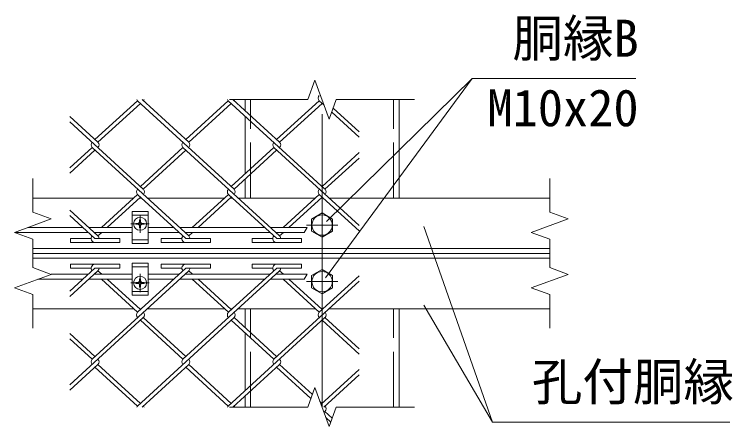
# Model space of a CAD drawing. Units: millimetres at full size; details may follow other scales. Extents: x -10500 to 10500, y -7425 to 7425.
# Drawn here: x 6037 to 8370, y 678 to 2018 of the extents above; entities that cross this region are included whole.
import ezdxf
from ezdxf.enums import TextEntityAlignment as Align

# ---------------------------------------------------------------- set-up
doc = ezdxf.new("R2010")
doc.units = ezdxf.units.MM
doc.header["$LTSCALE"] = 30
doc.linetypes.add('DASHED', pattern=[7.5, 6, -1.5])
doc.linetypes.add('USER1', pattern=[50.8, 31.75, -6.35, 6.35, -6.35])
for name, color, linetype, lineweight in [('0-0_D-STR-TXT', 7, 'Continuous', 13), ('0-1_D-STR-DIM', 7, 'Continuous', 13), ('0-2_D-STR1', 1, 'Continuous', 18), ('0-3_D-BMK', 2, 'USER1', 13), ('0-4_D-STR3', 3, 'Continuous', 13), ('0-B_D-STR2', 7, 'Continuous', 13)]:
    doc.layers.add(name, color=color, linetype=linetype, lineweight=lineweight)
doc.styles.add('ＭＳ ゴシック', font='')
doc.styles.get('ＭＳ ゴシック').set_extended_font_data('MS Gothic')

msp = doc.modelspace()

# ---------------------------------------------------------------- linework, layer by layer
at = {"layer": '0-0_D-STR-TXT'}
for p, q in [((7523.37, 1809.6), (7048.2, 1161.3)), ((7589.7, 692.6), (7367.39, 1073.09))]:
    msp.add_line(p, q, dxfattribs=at)
for points in [[(8054.87, 1809.6), (7523.37, 1809.6), (7050.57, 1345.35)], [(8360.41, 692.6), (7589.7, 692.6), (7367.04, 1328.75)]]:
    msp.add_lwpolyline(points, dxfattribs=at)
at = {"layer": '0-1_D-STR-DIM'}
for p, q in [((7013.44, 1804.77), (6990.35, 1741.34)), ((7059.61, 1677.91), (7013.44, 1804.77)), ((6736.53, 1741.34), (6990.35, 1741.34)), ((7082.7, 1741.34), (7059.61, 1677.91)), ((7082.7, 1741.34), (7336.53, 1741.34)), ((6097.4, 1484.34), (6097.4, 1374.95)), ((7775.65, 1484.34), (7775.65, 1374.95)), ((6157.31, 1353.14), (6037.49, 1309.54)), ((6097.4, 1374.95), (6157.31, 1353.14)), ((7835.56, 1353.14), (7715.75, 1309.54)), ((7775.65, 1374.95), (7835.56, 1353.14)), ((6037.49, 1309.54), (6097.4, 1287.73)), ((6987.81, 1325.34), (6978.57, 1309.34)), ((7715.75, 1309.54), (7775.65, 1287.73)), ((6097.4, 1287.73), (6097.4, 1194.95)), ((7775.65, 1287.73), (7775.65, 1194.95)), ((6097.4, 1194.95), (6157.31, 1173.14)), ((7775.65, 1194.95), (7835.56, 1173.14)), ((6157.31, 1173.14), (6037.49, 1129.54)), ((6987.81, 1173.34), (6978.57, 1157.34)), ((7835.56, 1173.14), (7715.75, 1129.54)), ((6037.49, 1129.54), (6097.4, 1107.73)), ((7715.75, 1129.54), (7775.65, 1107.73)), ((6097.4, 1107.73), (6097.4, 998.34)), ((7775.65, 1107.73), (7775.65, 998.34)), ((7013.44, 804.77), (6990.35, 741.34)), ((7059.61, 677.91), (7013.44, 804.77)), ((6736.53, 741.34), (6990.35, 741.34)), ((7082.7, 741.34), (7059.61, 677.91)), ((7082.7, 741.34), (7336.53, 741.34))]:
    msp.add_line(p, q, dxfattribs=at)
at = {"layer": '0-2_D-STR1'}
for p, q in [((6786.53, 1705.24), (6786.53, 1741.34)), ((7286.53, 1421.34), (7286.53, 1741.34)), ((6786.53, 1499.95), (6786.53, 1687.88)), ((6786.53, 1421.34), (6786.53, 1482.59)), ((6097.4, 1421.34), (6424.73, 1421.34)), ((6443.68, 1421.34), (6450.16, 1421.34)), ((6469.11, 1421.34), (6719.64, 1421.34)), ((6738.59, 1421.34), (6745.07, 1421.34)), ((6764.02, 1421.34), (7014.55, 1421.34)), ((7033.5, 1421.34), (7039.98, 1421.34)), ((7058.46, 1421.34), (7775.65, 1421.34)), ((6097.4, 1257.34), (7775.65, 1257.34)), ((6097.4, 1241.34), (7775.65, 1241.34)), ((6097.4, 1225.34), (7775.65, 1225.34)), ((6097.4, 1061.34), (6424.73, 1061.34)), ((6443.68, 1061.34), (6450.16, 1061.34)), ((6469.11, 1061.34), (6719.64, 1061.34)), ((6738.59, 1061.34), (6745.07, 1061.34)), ((6764.02, 1061.34), (7014.55, 1061.34)), ((6786.53, 1061.34), (6786.53, 1000.09)), ((7033.5, 1061.34), (7039.98, 1061.34)), ((7058.46, 1061.34), (7775.65, 1061.34)), ((7286.53, 1061.34), (7286.53, 741.34)), ((6786.53, 982.73), (6786.53, 794.8)), ((6786.53, 777.44), (6786.53, 741.34))]:
    msp.add_line(p, q, dxfattribs=at)
at = {"layer": '0-2_D-STR1', "linetype": 'DASHED'}
for p, q in [((6804.53, 1421.34), (6804.53, 1741.34)), ((7268.53, 1421.34), (7268.53, 1741.34)), ((6804.53, 741.34), (6804.53, 1061.34)), ((7268.53, 741.34), (7268.53, 1061.34))]:
    msp.add_line(p, q, dxfattribs=at)
at = {"layer": '0-3_D-BMK'}
for p, q in [((7036.53, 741.34), (7036.53, 1741.34)), ((6445.75, 1307.58), (6445.75, 1367.1)), ((6415.99, 1337.34), (6475.51, 1337.34)), ((7087.53, 1333.34), (6985.53, 1333.34)), ((6445.75, 1175.1), (6445.75, 1115.58)), ((6415.99, 1145.34), (6475.51, 1145.34)), ((7087.53, 1149.34), (6985.53, 1149.34))]:
    msp.add_line(p, q, dxfattribs=at)
at = {"layer": '0-4_D-STR3'}
for p, q in [((6419.75, 1273.34), (6419.75, 1377.34)), ((6471.75, 1377.34), (6419.75, 1377.34)), ((6471.75, 1273.34), (6471.75, 1377.34)), ((6438.43, 1338.91), (6432.35, 1338.8)), ((6432.35, 1335.88), (6432.35, 1338.8)), ((6438.43, 1335.77), (6432.35, 1335.88)), ((6442.15, 1340.8), (6438.43, 1338.91)), ((6442.15, 1333.88), (6438.43, 1335.77)), ((6442.22, 1340.87), (6444.18, 1344.56)), ((6442.22, 1333.81), (6444.18, 1330.12)), ((6444.29, 1350.74), (6444.18, 1344.56)), ((6444.29, 1323.94), (6444.18, 1330.12)), ((6444.29, 1350.74), (6447.21, 1350.74)), ((6447.21, 1350.74), (6447.32, 1344.56)), ((6447.21, 1323.94), (6447.32, 1330.12)), ((6449.28, 1340.87), (6447.32, 1344.56)), ((6449.28, 1333.81), (6447.32, 1330.12)), ((6449.35, 1340.8), (6453.07, 1338.91)), ((6449.35, 1333.88), (6453.07, 1335.77)), ((6453.07, 1338.91), (6459.15, 1338.8)), ((6453.07, 1335.77), (6459.15, 1335.88)), ((6459.15, 1335.88), (6459.15, 1338.8)), ((6277.48, 1309.34), (6038.03, 1309.34)), ((6260.02, 1325.34), (6080.92, 1325.34)), ((6419.75, 1325.34), (6278.96, 1325.34)), ((6419.75, 1309.34), (6296.42, 1309.34)), ((6444.19, 1323.94), (6447.21, 1323.94)), ((6554.93, 1325.34), (6471.75, 1325.34)), ((6572.39, 1309.34), (6471.75, 1309.34)), ((6849.84, 1325.34), (6573.87, 1325.34)), ((6867.3, 1309.34), (6591.33, 1309.34)), ((6987.81, 1325.34), (6868.78, 1325.34)), ((6978.57, 1309.34), (6886.25, 1309.34)), ((7036.53, 1294.08), (7002.53, 1313.71)), ((7070.53, 1313.71), (7036.53, 1294.08)), ((6471.75, 1273.34), (6419.75, 1273.34)), ((6419.75, 1209.34), (6419.75, 1105.34)), ((6471.75, 1209.34), (6419.75, 1209.34)), ((6471.75, 1209.34), (6471.75, 1105.34)), ((6277.48, 1173.34), (6156.77, 1173.34)), ((6419.75, 1173.34), (6296.42, 1173.34)), ((6572.39, 1173.34), (6471.75, 1173.34)), ((6867.3, 1173.34), (6591.33, 1173.34)), ((6987.81, 1173.34), (6886.25, 1173.34)), ((6260.02, 1157.34), (6113.89, 1157.34)), ((6419.75, 1157.34), (6278.96, 1157.34)), ((6438.43, 1146.91), (6432.35, 1146.8)), ((6432.35, 1146.8), (6432.35, 1143.88)), ((6438.43, 1143.77), (6432.35, 1143.88)), ((6442.15, 1148.8), (6438.43, 1146.91)), ((6442.15, 1141.88), (6438.43, 1143.77)), ((6442.22, 1148.87), (6444.18, 1152.56)), ((6444.29, 1158.74), (6444.18, 1152.56)), ((6444.19, 1158.74), (6447.21, 1158.74)), ((6447.21, 1158.74), (6447.32, 1152.56)), ((6449.28, 1148.87), (6447.32, 1152.56)), ((6449.35, 1148.8), (6453.07, 1146.91)), ((6449.35, 1141.88), (6453.07, 1143.77)), ((6453.07, 1146.91), (6459.15, 1146.8)), ((6453.07, 1143.77), (6459.15, 1143.88)), ((6459.15, 1146.8), (6459.15, 1143.88)), ((6554.93, 1157.34), (6471.75, 1157.34)), ((6849.84, 1157.34), (6573.87, 1157.34)), ((6978.57, 1157.34), (6868.78, 1157.34)), ((6442.22, 1141.81), (6444.18, 1138.12)), ((6444.29, 1131.94), (6444.18, 1138.12)), ((6444.29, 1131.94), (6447.21, 1131.94)), ((6447.21, 1131.94), (6447.32, 1138.12)), ((6449.28, 1141.81), (6447.32, 1138.12)), ((7036.53, 1110.08), (7002.53, 1129.71)), ((7070.53, 1129.71), (7036.53, 1110.08)), ((6471.75, 1105.34), (6419.75, 1105.34))]:
    msp.add_line(p, q, dxfattribs=at)
at = {"layer": '0-4_D-STR3', "linetype": 'DASHED'}
for p, q in [((6471.75, 1365.34), (6419.75, 1365.34)), ((6471.75, 1285.34), (6419.75, 1285.34)), ((6471.75, 1197.34), (6419.75, 1197.34)), ((6471.75, 1117.34), (6419.75, 1117.34))]:
    msp.add_line(p, q, dxfattribs=at)
at = {"layer": '0-4_D-STR3'}
for points in [[(7002.53, 1313.71), (7002.53, 1352.97), (7036.53, 1372.6)], [(7036.53, 1372.6), (7070.53, 1352.97), (7070.53, 1313.71)], [(7002.53, 1129.71), (7002.53, 1168.97), (7036.53, 1188.6)], [(7036.53, 1188.6), (7070.53, 1168.97), (7070.53, 1129.71)]]:
    msp.add_lwpolyline(points, dxfattribs=at)
for centre, radius in [((6445.75, 1337.34), 21), ((7036.53, 1333.34), 33), ((6445.75, 1145.34), 21), ((7036.53, 1149.34), 33)]:
    msp.add_circle(centre, radius, dxfattribs=at)
at = {"layer": '0-B_D-STR2'}
for p, q in [((6437.23, 1737.71), (6299.25, 1611.27)), ((6446.71, 1729.03), (6308.72, 1602.59)), ((6751.09, 1450.11), (6437.23, 1737.71)), ((6603.63, 1602.59), (6452.22, 1741.34)), ((6732.14, 1737.71), (6594.16, 1611.27)), ((6741.62, 1729.03), (6603.63, 1602.59)), ((7045.98, 1450.14), (6732.14, 1737.71)), ((6898.55, 1602.59), (6747.13, 1741.34)), ((7027.05, 1737.71), (6889.07, 1611.27)), ((7036.53, 1729.03), (6898.55, 1602.59)), ((7043.25, 1722.87), (7027.05, 1737.71)), ((7156.53, 1636.43), (7072.53, 1713.4)), ((6308.72, 1602.59), (6217.4, 1686.28)), ((7156.53, 1619.07), (7067.79, 1700.38)), ((6456.18, 1450.11), (6217.4, 1668.91)), ((6289.78, 1585.23), (6217.4, 1518.91)), ((6299.25, 1576.55), (6217.4, 1501.55)), ((6603.85, 1297.87), (6290.01, 1585.45)), ((6584.69, 1585.23), (6446.71, 1458.79)), ((6594.16, 1576.55), (6456.18, 1450.11)), ((6898.76, 1297.87), (6584.92, 1585.45)), ((6879.6, 1585.23), (6741.62, 1458.79)), ((6889.07, 1576.55), (6751.09, 1450.11)), ((7156.53, 1331.47), (6879.6, 1585.23)), ((7156.53, 1568.75), (7036.53, 1458.79)), ((7156.53, 1551.39), (7046, 1450.11)), ((6437.45, 1432.99), (6319.96, 1325.34)), ((6446.92, 1424.31), (6338.91, 1325.34)), ((6594.37, 1289.19), (6437.47, 1432.97)), ((6732.36, 1432.99), (6614.87, 1325.34)), ((6741.83, 1424.31), (6633.82, 1325.34)), ((6889.29, 1289.19), (6732.36, 1432.99)), ((7027.27, 1432.99), (6909.79, 1325.34)), ((7036.74, 1424.31), (6928.73, 1325.34)), ((7156.53, 1314.55), (7027.27, 1432.99)), ((6308.94, 1297.87), (6217.4, 1381.75)), ((6299.23, 1289.41), (6217.4, 1364.39)), ((6302.5, 1309.34), (6299.46, 1306.55)), ((6321.45, 1309.34), (6308.94, 1297.87)), ((6597.41, 1309.34), (6594.37, 1306.55)), ((6616.36, 1309.34), (6603.85, 1297.87)), ((6892.32, 1309.34), (6889.29, 1306.55)), ((6911.27, 1309.34), (6898.76, 1297.87)), ((6219.7, 1289.41), (6286.85, 1289.41)), ((6219.7, 1289.41), (6219.7, 1276.61)), ((6514.37, 1289.19), (6581.53, 1289.19)), ((6514.37, 1289.19), (6514.37, 1276.39)), ((6594.37, 1289.19), (6674.37, 1289.19)), ((6674.37, 1289.19), (6674.37, 1276.39)), ((6809.29, 1289.19), (6876.44, 1289.19)), ((6809.29, 1289.19), (6809.29, 1276.39)), ((6219.7, 1276.61), (6379.7, 1276.61)), ((6514.37, 1276.39), (6674.37, 1276.39)), ((6809.29, 1276.39), (6969.29, 1276.39)), ((6299.23, 1193.27), (6217.4, 1118.29)), ((6219.7, 1206.07), (6379.7, 1206.07)), ((6219.7, 1193.27), (6219.7, 1206.07)), ((6219.7, 1193.27), (6286.85, 1193.27)), ((6594.37, 1193.49), (6437.47, 1049.71)), ((6514.37, 1206.29), (6674.37, 1206.29)), ((6514.37, 1193.49), (6514.37, 1206.29)), ((6514.37, 1193.49), (6581.53, 1193.49)), ((6594.37, 1193.49), (6674.37, 1193.49)), ((6674.37, 1193.49), (6674.37, 1206.29)), ((6889.29, 1193.49), (6732.36, 1049.69)), ((6809.29, 1206.29), (6969.29, 1206.29)), ((6809.29, 1193.49), (6809.29, 1206.29)), ((6809.29, 1193.49), (6876.44, 1193.49)), ((6308.94, 1184.81), (6217.4, 1100.93)), ((6603.85, 1184.81), (6290.01, 897.23)), ((6302.5, 1173.34), (6299.46, 1176.12)), ((6321.45, 1173.34), (6308.94, 1184.81)), ((6898.76, 1184.81), (6584.92, 897.23)), ((6597.41, 1173.34), (6594.37, 1176.12)), ((6616.36, 1173.34), (6603.85, 1184.81)), ((6892.32, 1173.34), (6889.29, 1176.12)), ((6911.27, 1173.34), (6898.76, 1184.81)), ((7156.53, 1168.13), (7027.27, 1049.69)), ((6437.45, 1049.69), (6319.96, 1157.34)), ((6446.92, 1058.37), (6338.91, 1157.34)), ((6732.36, 1049.69), (6614.87, 1157.34)), ((6741.83, 1058.37), (6633.82, 1157.34)), ((7156.53, 1151.21), (6879.6, 897.45)), ((7027.27, 1049.69), (6909.79, 1157.34)), ((7036.74, 1058.37), (6928.73, 1157.34)), ((6456.18, 1032.56), (6217.4, 813.76)), ((6751.09, 1032.56), (6437.23, 744.97)), ((6594.16, 906.13), (6456.18, 1032.56)), ((7045.98, 1032.54), (6732.14, 744.97)), ((6889.07, 906.13), (6751.09, 1032.56)), ((7156.53, 931.29), (7046, 1032.56)), ((6584.69, 897.45), (6446.71, 1023.88)), ((6879.6, 897.45), (6741.62, 1023.88)), ((7156.53, 913.92), (7036.53, 1023.88)), ((6299.25, 906.13), (6217.4, 981.13)), ((6289.78, 897.45), (6217.4, 963.77)), ((6308.72, 880.09), (6217.4, 796.4)), ((6437.23, 744.97), (6299.25, 871.41)), ((6446.71, 753.65), (6308.72, 880.09)), ((6603.63, 880.09), (6452.22, 741.34)), ((6732.14, 744.97), (6594.16, 871.41)), ((6741.62, 753.65), (6603.63, 880.09)), ((6898.55, 880.09), (6747.13, 741.34)), ((7000.52, 769.28), (6889.07, 871.41)), ((7005.26, 782.3), (6898.55, 880.09)), ((7156.53, 863.61), (7033.17, 750.57)), ((7156.53, 846.25), (7042.04, 741.34)), ((7036.53, 753.65), (7029.81, 759.81)), ((7046, 727.61), (7042.65, 724.53)), ((7069.77, 705.82), (7046, 727.61)), ((7065.03, 692.8), (7048.77, 707.71))]:
    msp.add_line(p, q, dxfattribs=at)
for points in [[(6299.23, 1289.41), (6379.7, 1289.41), (6379.7, 1276.61)], [(6889.29, 1289.19), (6969.29, 1289.19), (6969.29, 1276.39)], [(6299.23, 1193.27), (6379.7, 1193.27), (6379.7, 1206.07)], [(6889.29, 1193.49), (6969.29, 1193.49), (6969.29, 1206.29)]]:
    msp.add_lwpolyline(points, dxfattribs=at)
for centre, start, end in [((7036.53, 1746.39), 137.5, 222.5), ((6446.71, 1746.39), 203.15541, 222.5), ((6446.71, 1746.39), 317.5, 336.84459), ((6741.62, 1746.39), 203.15541, 222.5), ((6741.62, 1746.39), 317.5, 336.84459), ((6299.46, 1594.15), 137.5, 222.5), ((6299.46, 1594.15), 317.5, 42.5), ((6594.37, 1594.15), 137.5, 222.5), ((6594.37, 1594.15), 317.5, 42.5), ((6889.29, 1594.15), 137.5, 222.5), ((6889.29, 1594.15), 317.5, 42.5), ((6446.92, 1441.67), 137.5, 222.5), ((6446.92, 1441.67), 317.5, 42.5), ((6741.83, 1441.67), 137.5, 222.5), ((6741.83, 1441.67), 317.5, 42.5), ((7036.74, 1441.67), 137.5, 222.5), ((7036.74, 1441.67), 317.5, 42.5), ((6299.7, 1289.41), 138.92709, 265), ((6299.46, 1289.19), 0.96776, 42.5), ((6594.37, 1289.19), 137.5, 265), ((6594.37, 1289.19), 0, 42.5), ((6889.29, 1289.19), 137.5, 265), ((6889.29, 1289.19), 0, 42.5), ((6299.7, 1193.27), 95, 221.07291), ((6299.46, 1193.49), 317.5, 359.03224), ((6594.37, 1193.49), 95, 222.5), ((6594.37, 1193.49), 317.5, 0), ((6889.29, 1193.49), 95, 222.5), ((6889.29, 1193.49), 317.5, 0), ((6446.92, 1041.01), 137.5, 222.5), ((6446.92, 1041.01), 317.5, 42.5), ((6741.83, 1041.01), 137.5, 222.5), ((6741.83, 1041.01), 317.5, 42.5), ((7036.74, 1041.01), 137.5, 222.5), ((7036.74, 1041.01), 317.5, 42.5), ((6299.46, 888.53), 137.5, 222.5), ((6299.46, 888.53), 317.5, 42.5), ((6594.37, 888.53), 137.5, 222.5), ((6594.37, 888.53), 317.5, 42.5), ((6889.29, 888.53), 137.5, 222.5), ((6889.29, 888.53), 317.5, 42.5), ((6446.71, 736.29), 137.5, 156.84459), ((6446.71, 736.29), 23.15541, 42.5), ((6741.62, 736.29), 137.5, 156.84459), ((6741.62, 736.29), 23.15541, 42.5), ((7036.53, 736.29), 317.5, 42.5)]:
    msp.add_arc(centre, 12.85, start, end, dxfattribs=at)

# ---------------------------------------------------------------- texts
at = {"layer": '0-0_D-STR-TXT', "style": 'ＭＳ ゴシック'}
for s, p in [('胴縁B', (7654.49, 1844.55)), ('M10x20', (7573.27, 1618.59)), ('孔付胴縁', (7717.64, 727.55))]:
    msp.add_text(s, height=120.3, dxfattribs=at).set_placement(p, align=Align.BOTTOM_LEFT)

doc.saveas('drawing.dxf')
